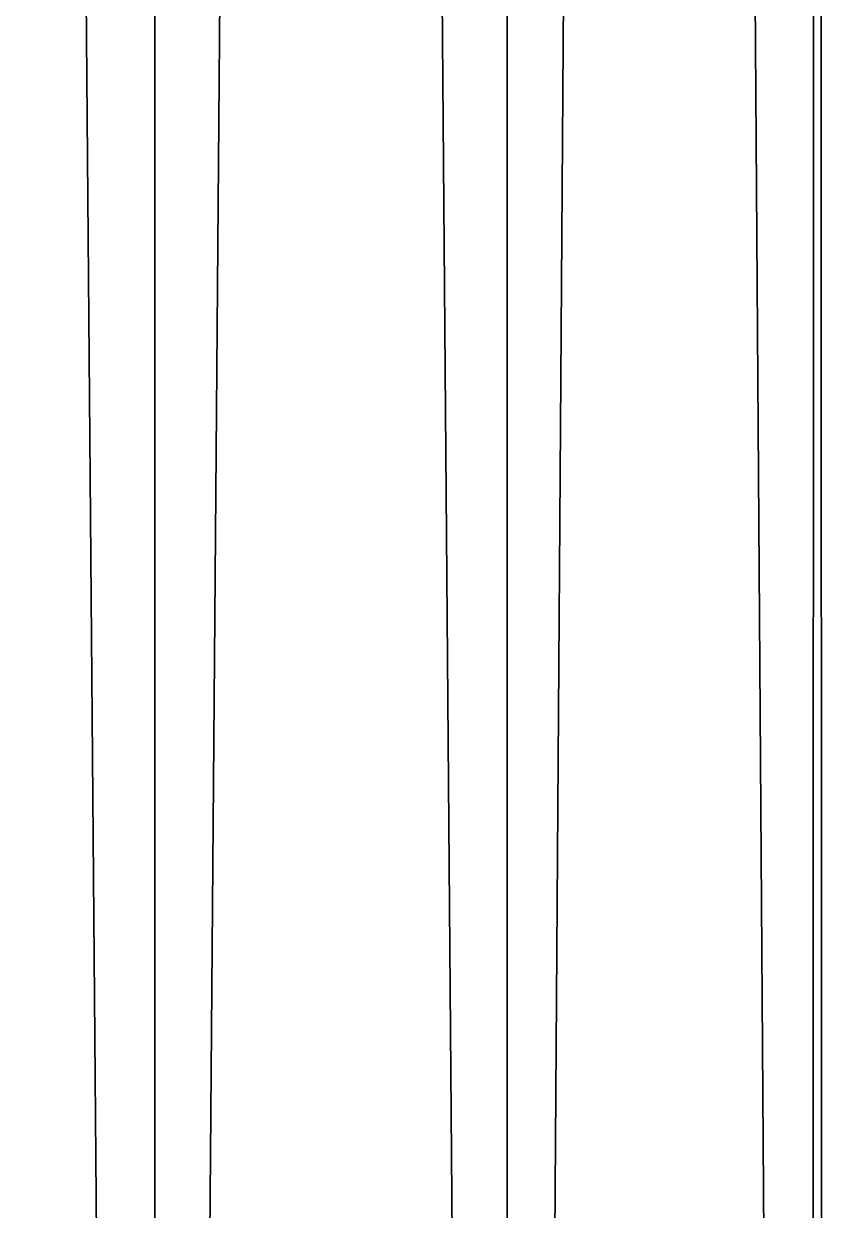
# Model space of a CAD drawing. Extents: x 207 to 387, y 94 to 160.
# Drawn here: x 250.77 to 250.8068, y 156.1909 to 156.2444 of the extents above; entities that cross this region are included whole.
import ezdxf

# ---------------------------------------------------------------- set-up
doc = ezdxf.new("R2010")
doc.units = 0
doc.header["$LTSCALE"] = 2.54
doc.layers.get('0').update_dxf_attribs({"color": 13, "linetype": 'CONTINUOUS'})

# ---------------------------------------------------------------- blocks, each defined once
blk = doc.blocks.new('SP_05_ALTFIELD_CREDENZA_DW')
at = {"color": 0}
for p, q in [((135.888302, 1.811498, 75.477446), (135.887712, 3.937504, 75.478359)), ((135.888302, 1.811498, 75.477446), (135.887712, 3.937504, 75.478359)), ((135.888302, 3.813502, 80.897557), (135.887712, 1.687503, 80.896644)), ((135.888302, 3.813502, 80.897557), (135.887712, 1.687503, 80.896644)), ((135.902001, 3.813502, 75.458566), (135.902001, 1.811498, 75.458566)), ((135.902001, 3.813502, 75.458566), (135.902001, 1.811498, 75.458566)), ((135.902001, 1.811498, 80.916437), (135.902001, 3.813502, 80.916437)), ((135.902001, 1.811498, 80.916437), (135.902001, 3.813502, 80.916437)), ((135.91789, 3.813502, 75.440902), (135.91789, 1.811498, 75.440902)), ((135.91789, 3.813502, 75.440902), (135.91789, 1.811498, 75.440902)), ((135.91789, 1.811498, 80.934101), (135.91789, 3.813502, 80.934101)), ((135.91789, 1.811498, 80.934101), (135.91789, 3.813502, 80.934101))]:
    blk.add_line(p, q, dxfattribs=at)
at = {"color": 18}
mesh = blk.add_polyface(dxfattribs=at)
corners = [(135.888302, 1.811498, 75.477446), (135.877185, 1.811498, 75.496545), (135.887712, 1.687503, 75.478359), (135.887712, 3.937504, 75.478359), (135.877185, 3.813502, 75.496545)]
mesh.append_faces([[corners[k] for k in face] for face in [(0, 1, 2), (1, 3, 4)]], dxfattribs={"vtx0": -1, "color": 18})
mesh.append_faces([[corners[k] for k in face] for face in [(1, 0, 3)]], dxfattribs={"vtx0": -1, "vtx2": -1, "color": 18})
mesh = blk.add_polyface(dxfattribs=at)
corners = [(135.877185, 1.811498, 80.878458), (135.888302, 3.813502, 80.897557), (135.887712, 1.687503, 80.896644), (135.877185, 3.813502, 80.878458), (135.887712, 3.937504, 80.896644)]
mesh.append_faces([[corners[k] for k in face] for face in [(0, 1, 2), (1, 3, 4)]], dxfattribs={"vtx0": -1, "color": 18})
mesh.append_faces([[corners[k] for k in face] for face in [(1, 0, 3)]], dxfattribs={"vtx0": -1, "vtx2": -1, "color": 18})
mesh = blk.add_polyface(dxfattribs=at)
corners = [(135.902001, 3.813502, 75.458566), (135.888302, 1.811498, 75.477446), (135.902001, 1.811498, 75.458566), (135.887712, 3.937504, 75.478359)]
mesh.append_faces([[corners[k] for k in face] for face in [(0, 1, 2), (1, 0, 3)]], dxfattribs={"vtx0": -1, "color": 18})
mesh = blk.add_polyface(dxfattribs=at)
corners = [(135.888302, 3.813502, 80.897557), (135.902001, 1.811498, 80.916437), (135.887712, 1.687503, 80.896644), (135.902001, 3.813502, 80.916437)]
mesh.append_faces([[corners[k] for k in face] for face in [(0, 1, 2), (1, 0, 3)]], dxfattribs={"vtx0": -1, "color": 18})
mesh = blk.add_polyface(dxfattribs=at)
corners = [(135.91789, 3.813502, 75.440902), (135.902001, 1.811498, 75.458566), (135.91789, 1.811498, 75.440902), (135.902001, 3.813502, 75.458566)]
mesh.append_faces([[corners[k] for k in face] for face in [(0, 1, 2), (1, 0, 3)]], dxfattribs={"vtx0": -1, "color": 18})
mesh = blk.add_polyface(dxfattribs=at)
corners = [(135.902001, 3.813502, 80.916437), (135.91789, 1.811498, 80.934101), (135.902001, 1.811498, 80.916437), (135.91789, 3.813502, 80.934101)]
mesh.append_faces([[corners[k] for k in face] for face in [(0, 1, 2), (1, 0, 3)]], dxfattribs={"vtx0": -1, "color": 18})
mesh = blk.add_polyface(dxfattribs=at)
corners = [(135.934637, 1.811498, 75.425758), (135.91789, 3.813502, 75.440902), (135.91789, 1.811498, 75.440902), (135.934637, 3.813502, 75.425758)]
mesh.append_faces([[corners[k] for k in face] for face in [(0, 1, 2), (1, 0, 3)]], dxfattribs={"vtx0": -1, "color": 18})
mesh = blk.add_polyface(dxfattribs=at)
corners = [(135.934637, 3.813502, 80.949245), (135.91789, 1.811498, 80.934101), (135.91789, 3.813502, 80.934101), (135.934637, 1.811498, 80.949245)]
mesh.append_faces([[corners[k] for k in face] for face in [(0, 1, 2), (1, 0, 3)]], dxfattribs={"vtx0": -1, "color": 18})

msp = doc.modelspace()

# ---------------------------------------------------------------- block references
at = {"color": 23, "rotation": 180}
msp.add_blockref('SP_05_ALTFIELD_CREDENZA_DW', (386.693835, 159.689855), dxfattribs=at)

doc.saveas('drawing.dxf')
